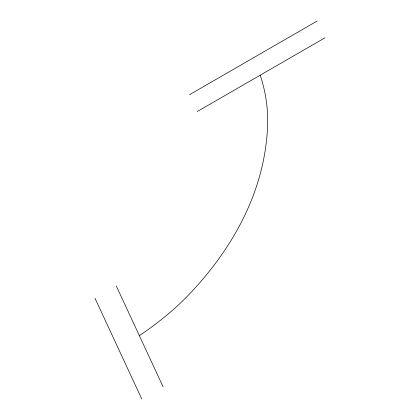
<?xml version="1.0" encoding="UTF-8"?>
<svg xmlns="http://www.w3.org/2000/svg" width="420" height="420" viewBox="0 0 420 420"><rect width="100%" height="100%" fill="white"/><g stroke="black" fill="none" stroke-linecap="round" stroke-linejoin="round"><path stroke-width="0.63" d="M189.478 94.736L317.195 21M197.269 111.526L324.986 37.79M116.298 285.983L163.049 386.71M95.014 298.274L141.761 399M260.211 75.185A421.307 243.238 0 0 1 267.54 127.407A636.478 367.469 0 0 1 190.906 292.514A421.307 243.238 0 0 1 139.34 335.627"/></g></svg>
